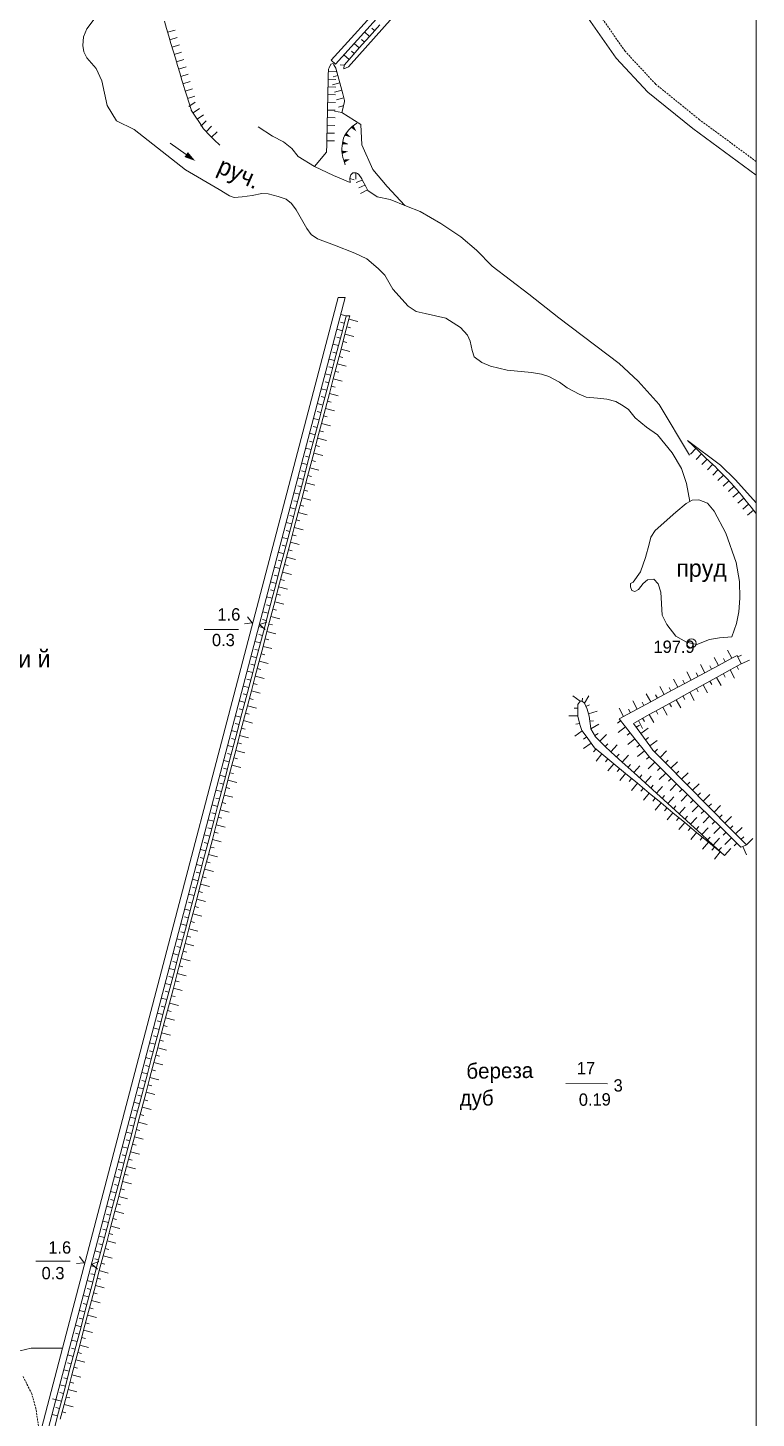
# Model space of a CAD drawing. Extents: x 1000 to 4000, y -5000 to -1000.
# Drawn here: x 3810.4 to 4000, y -2941.7 to -2579.8 of the extents above; entities that cross this region are included whole.
import ezdxf
from ezdxf.enums import TextEntityAlignment as Align

# ---------------------------------------------------------------- set-up
doc = ezdxf.new("R2010")
doc.units = 0
doc.header["$MEASUREMENT"] = 0
doc.linetypes.add('DASHED', pattern=[0.75, 0.5, -0.25])
for name, color, linetype in [('1', 7, 'CONTINUOUS'), ('11', 7, 'CONTINUOUS'), ('14', 7, 'CONTINUOUS'), ('24', 7, 'CONTINUOUS'), ('30', 7, 'CONTINUOUS'), ('34', 7, 'CONTINUOUS'), ('36', 7, 'CONTINUOUS'), ('37', 7, 'CONTINUOUS'), ('40', 7, 'CONTINUOUS'), ('42', 7, 'CONTINUOUS'), ('CONSTRUCTION_CLASS', 7, 'CONTINUOUS')]:
    doc.layers.add(name, color=color, linetype=linetype)
doc.styles.get("Standard").update_dxf_attribs({"font": 'txt', "height": 0.2})

msp = doc.modelspace()

# ---------------------------------------------------------------- linework, layer by layer
at = {"layer": '1', "color": 253, "linetype": 'Continuous', "lineweight": 0}
msp.add_line((4000, -3000), (4000, -2000), dxfattribs=at)
at = {"layer": '11', "color": 253, "linetype": 'Continuous', "lineweight": 0}
msp.add_line((3847.45, -2609.82), (3851.65, -2612.77), dxfattribs=at)
msp.add_solid([(3854, -2614.42), (3852.1, -2612.13), (3851.21, -2613.41)], dxfattribs=at)
at = {"layer": '14', "color": 253, "linetype": 'Continuous', "lineweight": 0}
msp.add_lwpolyline([(3896.06, -2604.62), (3894.87, -2605.51), (3893.94, -2606.41), (3893.18, -2607.38), (3892.87, -2607.92), (3892.62, -2608.54), (3892.31, -2609.83), (3892.14, -2611.24), (3892.17, -2611.94), (3892.46, -2613.5), (3892.66, -2614.26), (3893.04, -2615.48)], dxfattribs=at)
for points in [[(3894.56, -2605.78), (3895.21, -2605.25), (3895.93, -2606.75)], [(3892.91, -2607.84), (3893.34, -2607.12), (3894.54, -2608.28)], [(3892.26, -2612.59), (3892.16, -2611.76), (3893.82, -2611.96)], [(3892.25, -2610.18), (3892.42, -2609.36), (3893.93, -2610.06)], [(3892.86, -2614.88), (3892.62, -2614.08), (3894.29, -2614)]]:
    msp.add_solid(points, dxfattribs=at)
at = {"layer": '24', "color": 253, "linetype": 'Continuous', "lineweight": 0}
for p, q in [((3963.6, -2587.68), (3950.37, -2568.77)), ((3971.8, -2596.53), (3963.6, -2587.68)), ((3983.48, -2606.01), (3971.8, -2596.53)), ((4000, -2618.18), (3983.48, -2606.01))]:
    msp.add_line(p, q, dxfattribs=at)
at = {"layer": '24', "color": 253, "linetype": 'DASHED', "lineweight": 0}
for p, q in [((3965.86, -2585.86), (3952.76, -2567.13)), ((3973.79, -2594.41), (3965.86, -2585.86)), ((3985.25, -2603.71), (3973.79, -2594.41)), ((4000, -2614.58), (3985.25, -2603.71)), ((3811.45, -2935.29), (3809.16, -2930.69)), ((3812.55, -2939.18), (3811.45, -2935.29)), ((3813.54, -2945.96), (3812.55, -2939.18))]:
    msp.add_line(p, q, dxfattribs=at)
at = {"layer": '30', "color": 253, "linetype": 'Continuous', "lineweight": 0}
for p, q in [((3890.53, -2589.21), (3942.66, -2531.56)), ((3890.53, -2589.21), (3942.66, -2531.56)), ((3927.97, -2545.62), (3889.42, -2588.25)), ((3824.89, -2582.16), (3825.76, -2580.09)), ((3825.76, -2580.09), (3827.95, -2577.22)), ((3824.76, -2584.4), (3824.89, -2582.16)), ((3825.01, -2586.03), (3824.76, -2584.4)), ((3825.82, -2587.59), (3825.01, -2586.03)), ((3828.2, -2590.34), (3825.82, -2587.59)), ((3829.69, -2593.61), (3828.2, -2590.34)), ((3889.42, -2588.25), (3890.53, -2589.21)), ((3831.06, -2600.04), (3829.69, -2593.61)), ((3833.49, -2604.03), (3831.06, -2600.04)), ((3838.11, -2606.22), (3833.49, -2604.03)), ((3851.51, -2616.75), (3838.11, -2606.22)), ((3860.25, -2621.87), (3851.51, -2616.75)), ((3862.93, -2623.55), (3860.25, -2621.87)), ((3864.18, -2623.93), (3862.93, -2623.55)), ((3868.8, -2623.43), (3866.24, -2623.8)), ((3871.3, -2622.87), (3868.8, -2623.43)), ((3872.98, -2622.99), (3871.3, -2622.87)), ((3875.6, -2623.68), (3872.98, -2622.99)), ((3866.24, -2623.8), (3864.18, -2623.93)), ((3877.66, -2624.43), (3875.6, -2623.68)), ((3879.04, -2625.55), (3877.66, -2624.43)), ((3880.28, -2627.18), (3879.04, -2625.55)), ((3883.03, -2631.99), (3880.28, -2627.18)), ((3884.16, -2633.55), (3883.03, -2631.99)), ((3885.84, -2634.73), (3884.16, -2633.55)), ((3890.27, -2636.36), (3885.84, -2634.73)), ((3895.58, -2638.48), (3890.27, -2636.36)), ((3898.68, -2639.96), (3895.58, -2638.48)), ((3901.61, -2642.4), (3898.68, -2639.96)), ((3903.36, -2644.15), (3901.61, -2642.4)), ((3905.42, -2647.77), (3903.36, -2644.15)), ((3909.41, -2652.27), (3905.42, -2647.77)), ((3893.03, -2650.02), (3801.2, -3000)), ((3819.45, -2923.46), (3891.19, -2650.02)), ((3891.19, -2650.02), (3893.03, -2650.02)), ((3911.54, -2653.64), (3909.41, -2652.27)), ((3913.85, -2654.14), (3911.54, -2653.64)), ((3919.26, -2655.38), (3913.85, -2654.14)), ((3923.01, -2657.75), (3919.26, -2655.38)), ((3924.88, -2659.81), (3923.01, -2657.75)), ((3925.57, -2661.31), (3924.88, -2659.81)), ((3926.07, -2663.81), (3925.57, -2661.31)), ((3926.63, -2665.43), (3926.07, -2663.81)), ((3928.56, -2666.93), (3926.63, -2665.43)), ((3930.81, -2667.81), (3928.56, -2666.93)), ((3935.16, -2668.92), (3930.81, -2667.81)), ((3941.53, -2669.48), (3935.16, -2668.92)), ((3944.09, -2669.91), (3941.53, -2669.48)), ((3946.02, -2670.54), (3944.09, -2669.91)), ((3948.77, -2671.98), (3946.02, -2670.54)), ((3950.77, -2673.47), (3948.77, -2671.98)), ((3953.89, -2675.16), (3950.77, -2673.47)), ((3955.74, -2675.9), (3953.89, -2675.16)), ((3958.74, -2676.21), (3955.74, -2675.9)), ((3961.11, -2676.46), (3958.74, -2676.21)), ((3963.48, -2677.08), (3961.11, -2676.46)), ((3965.36, -2678.14), (3963.48, -2677.08)), ((3966.73, -2679.14), (3965.36, -2678.14)), ((3968.48, -2681.33), (3966.73, -2679.14)), ((3971.47, -2683.7), (3968.48, -2681.33)), ((3974.28, -2685.76), (3971.47, -2683.7)), ((3978.15, -2690.45), (3974.28, -2685.76)), ((3980.52, -2694.53), (3978.15, -2690.45)), ((3981.89, -2698.4), (3980.52, -2694.53)), ((3982.71, -2703.08), (3981.89, -2698.4)), ((3981.77, -2703.57), (3982.71, -2703.08)), ((3982.71, -2703.08), (3983.38, -2702.72)), ((3983.38, -2702.72), (3985.08, -2702.64)), ((3985.08, -2702.64), (3987.29, -2703.49)), ((3973.69, -2710.64), (3979.13, -2705.87)), ((3979.13, -2705.87), (3981.77, -2703.57)), ((3987.29, -2703.49), (3989.07, -2705.62)), ((3989.07, -2705.62), (3992.13, -2711.32)), ((3972.16, -2714.21), (3972.59, -2712.34)), ((3972.59, -2712.34), (3973.69, -2710.64)), ((3992.13, -2711.32), (3994.77, -2718.97)), ((3969.87, -2721.35), (3971.23, -2717.61)), ((3971.23, -2717.61), (3972.16, -2714.21)), ((3994.77, -2718.97), (3995.62, -2723.91)), ((3967.32, -2724.41), (3968, -2724.07)), ((3967.32, -2725.27), (3967.32, -2724.41)), ((3968, -2724.07), (3969.87, -2721.35)), ((3970.55, -2724.41), (3969.36, -2725.95)), ((3971.74, -2723.48), (3970.55, -2724.41)), ((3973.35, -2723.31), (3971.74, -2723.48)), ((3974.5, -2724.5), (3973.35, -2723.31)), ((3975.18, -2726.71), (3974.5, -2724.5)), ((3995.62, -2723.91), (3995.78, -2728.22)), ((3967.66, -2726.2), (3967.32, -2725.27)), ((3968.43, -2726.46), (3967.66, -2726.2)), ((3969.36, -2725.95), (3968.43, -2726.46)), ((3975.52, -2732.67), (3975.18, -2726.71)), ((3995.78, -2728.22), (3995.45, -2731.8)), ((3995.45, -2731.8), (3994.85, -2734.86)), ((3976.71, -2735.05), (3975.52, -2732.67)), ((3979.09, -2738.11), (3976.71, -2735.05)), ((3994.85, -2734.86), (3993.66, -2738.26)), ((3981.83, -2739.71), (3979.09, -2738.11)), ((3987.88, -2739.03), (3984.51, -2740.3)), ((3990.43, -2738.52), (3987.88, -2739.03)), ((3993.66, -2738.26), (3990.43, -2738.52)), ((3984.51, -2740.3), (3981.83, -2739.71)), ((3813.54, -2945.96), (3819.45, -2923.46))]:
    msp.add_line(p, q, dxfattribs=at)
msp.add_circle((3983.16, -2740.01), 1.2, dxfattribs=at)
at = {"layer": '34', "color": 253, "linetype": 'Continuous', "lineweight": 0}
for p, q in [((3856.34, -2736.4), (3865.28, -2736.4)), ((3812.54, -2900.83), (3821.48, -2900.83))]:
    msp.add_line(p, q, dxfattribs=at)
at = {"layer": '36', "color": 253, "linetype": 'Continuous', "lineweight": 0}
for p, q in [((3846.55, -2580.01), (3845.98, -2578.09)), ((3847.12, -2581.92), (3846.55, -2580.01)), ((3848.75, -2580.39), (3846.83, -2580.96)), ((3847.69, -2583.84), (3847.12, -2581.92)), ((3849.32, -2582.31), (3847.4, -2582.88)), ((3848.26, -2585.76), (3847.69, -2583.84)), ((3849.89, -2584.22), (3847.97, -2584.8)), ((3848.83, -2587.67), (3848.26, -2585.76)), ((3850.46, -2586.14), (3848.55, -2586.71)), ((3849.4, -2589.59), (3848.83, -2587.67)), ((3851.03, -2588.06), (3849.12, -2588.63)), ((3849.97, -2591.51), (3849.4, -2589.59)), ((3851.61, -2589.97), (3849.69, -2590.55)), ((3888.64, -2592.18), (3888.68, -2590.55)), ((3888.68, -2590.55), (3888.85, -2590.22)), ((3888.85, -2590.22), (3889.32, -2589.27)), ((3889.32, -2589.27), (3889.91, -2589.1)), ((3889.91, -2589.1), (3890.07, -2589.39)), ((3890.07, -2589.39), (3890.59, -2590.3)), ((3890.59, -2590.3), (3890.84, -2591.22)), ((3850.55, -2593.42), (3849.97, -2591.51)), ((3852.18, -2591.89), (3850.26, -2592.46)), ((3851.12, -2595.34), (3850.55, -2593.42)), ((3852.71, -2593.78), (3850.81, -2594.39)), ((3888.55, -2596.18), (3888.59, -2594.18)), ((3888.59, -2594.18), (3888.64, -2592.18)), ((3890.62, -2593.22), (3888.62, -2593.18)), ((3888.62, -2593.18), (3888.62, -2593.18)), ((3890.66, -2591.22), (3888.66, -2591.18)), ((3888.66, -2591.18), (3888.66, -2591.18)), ((3889.7, -2594.64), (3891.63, -2594.11)), ((3889.88, -2592.56), (3891.12, -2592.24)), ((3890.84, -2591.22), (3891.37, -2593.15)), ((3891.37, -2593.15), (3891.89, -2595.08)), ((3851.21, -2595.65), (3851.12, -2595.34)), ((3851.72, -2597.25), (3851.21, -2595.65)), ((3853.32, -2595.69), (3851.41, -2596.29)), ((3852.32, -2599.15), (3851.72, -2597.25)), ((3853.93, -2597.59), (3852.02, -2598.2)), ((3888.46, -2600.18), (3888.5, -2598.18)), ((3888.5, -2598.18), (3888.55, -2596.18)), ((3890.53, -2597.22), (3888.53, -2597.18)), ((3888.53, -2597.18), (3888.53, -2597.18)), ((3890.57, -2595.22), (3888.57, -2595.18)), ((3890.23, -2596.57), (3892.16, -2596.04)), ((3890.75, -2598.5), (3892.68, -2597.97)), ((3891.89, -2595.08), (3892.42, -2597.01)), ((3892.42, -2597.01), (3892.89, -2598.72)), ((3853.99, -2599.14), (3852.32, -2600.25)), ((3852.93, -2601.06), (3852.32, -2599.15)), ((3852.99, -2601.26), (3852.93, -2601.06)), ((3853.98, -2602.75), (3852.99, -2601.26)), ((3855.09, -2600.81), (3853.43, -2601.92)), ((3888.41, -2602.18), (3888.46, -2600.18)), ((3890.43, -2601.22), (3888.43, -2601.18)), ((3890.48, -2599.22), (3888.48, -2599.18)), ((3888.48, -2599.18), (3888.48, -2599.18)), ((3890.29, -2601.49), (3892.12, -2601.86)), ((3891.28, -2600.43), (3892.65, -2600.05)), ((3892.41, -2600.89), (3892.12, -2601.86)), ((3892.25, -2601.88), (3892.25, -2601.88)), ((3892.55, -2600.42), (3892.41, -2600.89)), ((3892.84, -2598.94), (3892.55, -2600.42)), ((3892.89, -2598.72), (3892.84, -2598.94)), ((3855.09, -2604.41), (3853.98, -2602.75)), ((3856.2, -2602.47), (3854.54, -2603.58)), ((3856.2, -2606.08), (3855.09, -2604.41)), ((3856.86, -2604), (3855.44, -2605.41)), ((3858.27, -2605.42), (3856.85, -2606.83)), ((3888.32, -2606.17), (3888.36, -2604.17)), ((3890.34, -2605.22), (3888.34, -2605.17)), ((3888.34, -2605.17), (3888.34, -2605.17)), ((3888.36, -2604.17), (3888.41, -2602.18)), ((3890.39, -2603.22), (3888.39, -2603.17)), ((3888.39, -2603.17), (3888.39, -2603.17)), ((3856.39, -2606.37), (3856.2, -2606.08)), ((3857.56, -2607.54), (3856.39, -2606.37)), ((3858.97, -2608.95), (3857.56, -2607.54)), ((3859.68, -2606.83), (3858.27, -2608.24)), ((3860.39, -2610.37), (3858.97, -2608.95)), ((3870.35, -2605.58), (3874.12, -2608.01)), ((3874.12, -2608.01), (3877.01, -2609.46)), ((3888.22, -2610.17), (3888.27, -2608.17)), ((3888.27, -2608.17), (3888.32, -2606.17)), ((3890.29, -2607.22), (3888.29, -2607.17)), ((3877.01, -2609.46), (3879.13, -2611.24)), ((3879.13, -2611.24), (3880.83, -2613.29)), ((3888.18, -2612.17), (3888.22, -2610.17)), ((3890.25, -2609.22), (3888.25, -2609.17)), ((3888.25, -2609.17), (3888.25, -2609.17)), ((3880.83, -2613.29), (3885.08, -2615.92)), ((3885.08, -2615.92), (3890.01, -2618.22)), ((3890.01, -2618.22), (3894.34, -2620.01)), ((3894.23, -2618.99), (3894.43, -2618.19)), ((3895.36, -2619.34), (3894.23, -2618.99)), ((3894.34, -2620.01), (3894.23, -2618.99)), ((3894.43, -2618.19), (3894.54, -2618.08)), ((3894.54, -2618.08), (3895.06, -2617.56)), ((3895.06, -2617.56), (3895.91, -2617.51)), ((3895.84, -2619.14), (3895.8, -2617.52)), ((3897.44, -2619.42), (3895.87, -2620.09)), ((3895.91, -2617.51), (3896.25, -2617.75)), ((3896.25, -2617.75), (3896.57, -2617.97)), ((3896.57, -2617.97), (3897.35, -2619.1)), ((3897.35, -2619.1), (3897.45, -2619.32)), ((3897.45, -2619.32), (3898.37, -2621.09)), ((3896.58, -2621.47), (3898.19, -2620.73)), ((3897.06, -2622.9), (3898.83, -2621.98)), ((3898.37, -2621.09), (3898.91, -2622.12)), ((3898.91, -2622.12), (3901.37, -2623.82)), ((3901.37, -2623.82), (3904.77, -2624.5)), ((3904.77, -2624.5), (3909.02, -2626.2)), ((3909.02, -2626.2), (3912.59, -2627.56)), ((3912.59, -2627.56), (3917.92, -2630.68)), ((3917.92, -2630.68), (3923.1, -2634.17)), ((3923.1, -2634.17), (3927.18, -2637.66)), ((3927.18, -2637.66), (3931.26, -2641.82)), ((3931.26, -2641.82), (3940.83, -2649.11)), ((3940.83, -2649.11), (3948.65, -2655.24)), ((3948.65, -2655.24), (3964.35, -2667.2)), ((3964.35, -2667.2), (3969.27, -2671.79)), ((3969.27, -2671.79), (3974.71, -2677.83)), ((3974.71, -2677.83), (3982.63, -2691)), ((3982.13, -2687.22), (3983.58, -2688.6)), ((3990.71, -2693.6), (3982.13, -2687.22)), ((3983.58, -2688.6), (3985.03, -2689.97)), ((3982.93, -2690.74), (3984.3, -2689.28)), ((3984.38, -2692.11), (3985.76, -2690.66)), ((3985.03, -2689.97), (3986.49, -2691.34)), ((3985.84, -2693.49), (3987.21, -2692.03)), ((3986.49, -2691.34), (3987.94, -2692.72)), ((3987.29, -2694.86), (3988.66, -2693.41)), ((3987.94, -2692.72), (3989.39, -2694.09)), ((3988.74, -2696.24), (3990.12, -2694.78)), ((3989.39, -2694.09), (3989.86, -2694.54)), ((3989.86, -2694.54), (3990.8, -2695.51)), ((3994.62, -2697.43), (3990.71, -2693.6)), ((3990.8, -2695.51), (3992.18, -2696.96)), ((3990.05, -2697.62), (3991.49, -2696.24)), ((3991.43, -2699.07), (3992.88, -2697.68)), ((3992.18, -2696.96), (3993.57, -2698.4)), ((3992.82, -2700.51), (3994.26, -2699.12)), ((3993.57, -2698.4), (3994.02, -2698.88)), ((3994.02, -2698.88), (3994.87, -2699.91)), ((4000, -2703.45), (3994.62, -2697.43)), ((3993.96, -2701.95), (3995.51, -2700.69)), ((3994.87, -2699.91), (3996.14, -2701.46)), ((3995.22, -2703.5), (3996.77, -2702.24)), ((3996.14, -2701.46), (3997.4, -2703.01)), ((3997.4, -2703.01), (3998.67, -2704.56)), ((3996.49, -2705.05), (3998.04, -2703.79)), ((3997.75, -2706.6), (3999.3, -2705.34)), ((3998.67, -2704.56), (3999.93, -2706.11)), ((3999.93, -2706.11), (4000, -2706.19))]:
    msp.add_line(p, q, dxfattribs=at)
at = {"layer": '37', "color": 253, "linetype": 'Continuous', "lineweight": 0}
for p, q in [((3893.94, -2589.97), (4000, -2469.92)), ((3902.01, -2579.01), (3899.36, -2582.01)), ((3900.68, -2580.51), (3899.93, -2579.85)), ((3899.36, -2582.01), (3896.71, -2585.01)), ((3898.04, -2583.51), (3897.29, -2582.84)), ((3899.36, -2582.01), (3898.07, -2580.87)), ((3894.06, -2588), (3892.71, -2586.8)), ((3896.71, -2585.01), (3894.06, -2588)), ((3895.39, -2586.5), (3894.64, -2585.84)), ((3896.71, -2585.01), (3895.39, -2583.84)), ((3892.76, -2589.51), (3891.77, -2589.43)), ((3892.77, -2589.47), (3892.69, -2590.5)), ((3892.69, -2590.5), (3893.94, -2589.97)), ((3894.06, -2588), (3892.77, -2589.47)), ((3893.32, -2654.76), (3891.88, -2654.38)), ((3893.32, -2654.76), (3892.31, -2658.63)), ((3892.98, -2659.53), (3893.99, -2655.66)), ((3894.23, -2654.76), (3893.32, -2654.76)), ((3893.99, -2655.66), (3894.23, -2654.76)), ((3893.99, -2655.66), (3896.32, -2656.26)), ((3892.31, -2658.63), (3890.87, -2658.25)), ((3892.31, -2658.63), (3891.29, -2662.5)), ((3892.81, -2656.69), (3891.85, -2656.44)), ((3891.96, -2663.39), (3892.98, -2659.53)), ((3892.98, -2659.53), (3895.3, -2660.13)), ((3893.49, -2657.59), (3894.45, -2657.84)), ((3891.29, -2662.5), (3889.85, -2662.12)), ((3891.29, -2662.5), (3890.28, -2666.36)), ((3891.8, -2660.56), (3890.83, -2660.31)), ((3890.95, -2667.26), (3891.96, -2663.39)), ((3891.96, -2663.39), (3894.28, -2664)), ((3892.47, -2661.46), (3893.44, -2661.71)), ((3890.28, -2666.36), (3888.84, -2665.99)), ((3890.28, -2666.36), (3889.26, -2670.23)), ((3890.78, -2664.43), (3889.82, -2664.18)), ((3891.46, -2665.33), (3892.42, -2665.58)), ((3889.26, -2670.23), (3887.82, -2669.86)), ((3889.26, -2670.23), (3888.25, -2674.1)), ((3889.77, -2668.3), (3888.8, -2668.05)), ((3889.93, -2671.13), (3890.95, -2667.26)), ((3890.44, -2669.2), (3891.41, -2669.45)), ((3890.95, -2667.26), (3893.27, -2667.87)), ((3888.25, -2674.1), (3886.81, -2673.72)), ((3888.25, -2674.1), (3887.23, -2677.97)), ((3888.75, -2672.17), (3887.79, -2671.91)), ((3888.92, -2675), (3889.93, -2671.13)), ((3889.43, -2673.07), (3890.39, -2673.32)), ((3889.93, -2671.13), (3892.26, -2671.74)), ((3887.23, -2677.97), (3885.79, -2677.59)), ((3887.74, -2676.04), (3886.77, -2675.78)), ((3887.9, -2678.87), (3888.92, -2675)), ((3888.41, -2676.94), (3889.38, -2677.19)), ((3888.92, -2675), (3891.24, -2675.61)), ((3886.22, -2681.84), (3884.78, -2681.46)), ((3886.72, -2679.91), (3885.76, -2679.65)), ((3887.23, -2677.97), (3886.22, -2681.84)), ((3886.89, -2682.74), (3887.9, -2678.87)), ((3887.39, -2680.8), (3888.36, -2681.06)), ((3887.9, -2678.87), (3890.22, -2679.48)), ((3885.71, -2683.78), (3884.74, -2683.52)), ((3886.22, -2681.84), (3885.2, -2685.71)), ((3885.87, -2686.61), (3886.89, -2682.74)), ((3886.38, -2684.67), (3887.35, -2684.93)), ((3886.89, -2682.74), (3889.21, -2683.35)), ((3884.69, -2687.64), (3883.73, -2687.39)), ((3885.2, -2685.71), (3883.76, -2685.33)), ((3885.2, -2685.71), (3884.19, -2689.58)), ((3884.86, -2690.48), (3885.87, -2686.61)), ((3885.36, -2688.54), (3886.33, -2688.8)), ((3885.87, -2686.61), (3888.19, -2687.22)), ((3883.68, -2691.51), (3882.71, -2691.26)), ((3884.19, -2689.58), (3882.74, -2689.2)), ((3884.19, -2689.58), (3883.17, -2693.45)), ((3883.84, -2694.35), (3884.86, -2690.48)), ((3884.86, -2690.48), (3887.18, -2691.09)), ((3882.66, -2695.38), (3881.7, -2695.13)), ((3883.17, -2693.45), (3881.73, -2693.07)), ((3883.17, -2693.45), (3882.16, -2697.32)), ((3882.83, -2698.22), (3883.84, -2694.35)), ((3883.84, -2694.35), (3886.16, -2694.95)), ((3884.35, -2692.41), (3885.32, -2692.66)), ((3881.65, -2699.25), (3880.68, -2699)), ((3882.16, -2697.32), (3880.72, -2696.94)), ((3882.16, -2697.32), (3881.14, -2701.19)), ((3881.81, -2702.08), (3882.83, -2698.22)), ((3882.83, -2698.22), (3885.15, -2698.82)), ((3883.34, -2696.28), (3884.3, -2696.53)), ((3880.63, -2703.12), (3879.66, -2702.87)), ((3881.14, -2701.19), (3879.7, -2700.81)), ((3881.14, -2701.19), (3880.12, -2705.05)), ((3880.8, -2705.95), (3881.81, -2702.08)), ((3881.81, -2702.08), (3884.13, -2702.69)), ((3882.32, -2700.15), (3883.29, -2700.4)), ((3879.62, -2706.99), (3878.65, -2706.74)), ((3880.12, -2705.05), (3878.68, -2704.68)), ((3880.12, -2705.05), (3879.11, -2708.93)), ((3879.78, -2709.82), (3880.8, -2705.95)), ((3880.8, -2705.95), (3883.12, -2706.56)), ((3881.3, -2704.02), (3882.27, -2704.27)), ((3879.11, -2708.93), (3877.67, -2708.55)), ((3879.11, -2708.93), (3878.09, -2712.79)), ((3878.77, -2713.69), (3879.78, -2709.82)), ((3879.78, -2709.82), (3882.1, -2710.43)), ((3880.29, -2707.89), (3881.26, -2708.14)), ((3878.09, -2712.79), (3876.65, -2712.41)), ((3878.09, -2712.79), (3877.08, -2716.66)), ((3878.6, -2710.86), (3877.64, -2710.61)), ((3877.75, -2717.56), (3878.77, -2713.69)), ((3878.77, -2713.69), (3881.09, -2714.3)), ((3879.27, -2711.76), (3880.24, -2712.01)), ((3877.08, -2716.66), (3875.64, -2716.28)), ((3877.08, -2716.66), (3876.06, -2720.53)), ((3877.59, -2714.73), (3876.62, -2714.47)), ((3876.74, -2721.43), (3877.75, -2717.56)), ((3877.75, -2717.56), (3880.07, -2718.17)), ((3878.26, -2715.63), (3879.23, -2715.88)), ((3876.06, -2720.53), (3874.62, -2720.15)), ((3876.06, -2720.53), (3875.05, -2724.4)), ((3876.57, -2718.6), (3875.61, -2718.34)), ((3877.24, -2719.49), (3878.21, -2719.75)), ((3875.05, -2724.4), (3873.61, -2724.02)), ((3875.05, -2724.4), (3874.03, -2728.27)), ((3875.56, -2722.47), (3874.59, -2722.21)), ((3875.72, -2725.3), (3876.74, -2721.43)), ((3876.23, -2723.36), (3877.2, -2723.62)), ((3876.74, -2721.43), (3879.06, -2722.04)), ((3874.03, -2728.27), (3872.59, -2727.89)), ((3874.03, -2728.27), (3873.02, -2732.14)), ((3874.54, -2726.34), (3873.57, -2726.08)), ((3874.71, -2729.17), (3875.72, -2725.3)), ((3875.21, -2727.23), (3876.18, -2727.49)), ((3875.72, -2725.3), (3878.04, -2725.91)), ((3873.02, -2732.14), (3871.58, -2731.76)), ((3873.02, -2732.14), (3872, -2736.01)), ((3873.53, -2730.2), (3872.56, -2729.95)), ((3873.69, -2733.04), (3874.71, -2729.17)), ((3874.2, -2731.1), (3875.16, -2731.36)), ((3874.71, -2729.17), (3877.03, -2729.78)), ((3872, -2736.01), (3870.56, -2735.63)), ((3872.51, -2734.07), (3871.54, -2733.82)), ((3872.68, -2736.91), (3873.69, -2733.04)), ((3873.18, -2734.97), (3874.15, -2735.22)), ((3873.69, -2733.04), (3876.01, -2733.65)), ((3871.5, -2737.94), (3870.53, -2737.69)), ((3872, -2736.01), (3870.99, -2739.88)), ((3871.66, -2740.78), (3872.68, -2736.91)), ((3872.17, -2738.84), (3873.14, -2739.09)), ((3872.68, -2736.91), (3875, -2737.51)), ((3870.48, -2741.81), (3869.51, -2741.56)), ((3870.99, -2739.88), (3869.55, -2739.5)), ((3870.99, -2739.88), (3869.97, -2743.75)), ((3870.64, -2744.64), (3871.66, -2740.78)), ((3871.15, -2742.71), (3872.12, -2742.96)), ((3871.66, -2740.78), (3873.98, -2741.38)), ((3993.69, -2743.87), (3992.55, -2741.75)), ((3869.47, -2745.68), (3868.5, -2745.43)), ((3869.97, -2743.75), (3868.53, -2743.37)), ((3869.97, -2743.75), (3868.96, -2747.61)), ((3869.63, -2748.51), (3870.64, -2744.64)), ((3870.14, -2746.58), (3871.11, -2746.83)), ((3870.64, -2744.64), (3872.97, -2745.25)), ((3986.64, -2747.65), (3985.5, -2745.53)), ((3990.16, -2745.76), (3986.64, -2747.65)), ((3988.4, -2746.7), (3987.93, -2745.82)), ((3990.16, -2745.76), (3989.03, -2743.64)), ((3993.69, -2743.87), (3990.16, -2745.76)), ((3991.92, -2744.81), (3991.45, -2743.93)), ((3993.2, -2746.93), (3996.08, -2745.34)), ((3995.07, -2743.13), (3993.69, -2743.87)), ((3994.95, -2745.97), (3995.43, -2746.84)), ((3996.08, -2745.34), (3995.07, -2743.13)), ((3995.25, -2743.52), (3996.16, -2743.11)), ((3996.08, -2745.34), (3998.26, -2744.34)), ((3868.45, -2749.55), (3867.48, -2749.3)), ((3868.96, -2747.61), (3867.52, -2747.24)), ((3868.96, -2747.61), (3867.94, -2751.48)), ((3868.61, -2752.38), (3869.63, -2748.51)), ((3869.63, -2748.51), (3871.95, -2749.12)), ((3979.59, -2751.43), (3978.45, -2749.32)), ((3983.11, -2749.54), (3979.59, -2751.43)), ((3981.35, -2750.49), (3980.88, -2749.61)), ((3983.11, -2749.54), (3981.98, -2747.43)), ((3986.64, -2747.65), (3983.11, -2749.54)), ((3984.87, -2748.59), (3984.4, -2747.71)), ((3986.2, -2750.8), (3989.7, -2748.87)), ((3987.95, -2749.83), (3988.43, -2750.71)), ((3989.7, -2748.87), (3993.2, -2746.93)), ((3989.7, -2748.87), (3990.86, -2750.97)), ((3991.45, -2747.9), (3991.93, -2748.78)), ((3993.2, -2746.93), (3994.36, -2749.03)), ((3867.43, -2753.42), (3866.47, -2753.16)), ((3867.94, -2751.48), (3866.5, -2751.11)), ((3867.94, -2751.48), (3866.93, -2755.35)), ((3867.6, -2756.25), (3868.61, -2752.38)), ((3868.61, -2752.38), (3870.94, -2752.99)), ((3869.12, -2750.45), (3870.09, -2750.7)), ((3954.22, -2755.08), (3952.25, -2753.7)), ((3955.32, -2755.59), (3956.45, -2753.63)), ((3972.54, -2755.21), (3971.4, -2753.1)), ((3976.06, -2753.32), (3972.54, -2755.21)), ((3974.3, -2754.27), (3973.83, -2753.39)), ((3976.06, -2753.32), (3974.93, -2751.21)), ((3979.59, -2751.43), (3976.06, -2753.32)), ((3977.82, -2752.38), (3977.35, -2751.5)), ((3979.19, -2754.67), (3982.69, -2752.73)), ((3980.94, -2753.7), (3981.43, -2754.57)), ((3982.69, -2752.73), (3986.2, -2750.8)), ((3982.69, -2752.73), (3983.85, -2754.83)), ((3984.45, -2751.77), (3984.93, -2752.64)), ((3986.2, -2750.8), (3987.36, -2752.9)), ((3866.42, -2757.29), (3865.45, -2757.03)), ((3866.93, -2755.35), (3865.49, -2754.97)), ((3866.93, -2755.35), (3865.91, -2759.22)), ((3866.58, -2760.12), (3867.6, -2756.25)), ((3867.6, -2756.25), (3869.92, -2756.86)), ((3868.11, -2754.32), (3869.07, -2754.57)), ((3953.62, -2756.89), (3952.62, -2756.89)), ((3954.22, -2755.08), (3953.62, -2755.93)), ((3953.62, -2755.93), (3953.62, -2758.89)), ((3954.42, -2755.08), (3954.22, -2755.08)), ((3954.72, -2755.08), (3954.42, -2755.08)), ((3954.72, -2755.08), (3954.83, -2754.29)), ((3955.32, -2755.59), (3954.72, -2755.08)), ((3956, -2757.12), (3955.32, -2755.59)), ((3955.69, -2756.42), (3956.6, -2756.01)), ((3956.34, -2758.31), (3956, -2757.12)), ((3965.49, -2759), (3964.35, -2756.88)), ((3969.01, -2757.11), (3965.49, -2759)), ((3967.25, -2758.05), (3966.78, -2757.17)), ((3969.01, -2757.11), (3967.88, -2754.99)), ((3972.54, -2755.21), (3969.01, -2757.11)), ((3970.78, -2756.16), (3970.3, -2755.28)), ((3972.19, -2758.53), (3975.69, -2756.6)), ((3975.69, -2756.6), (3979.19, -2754.67)), ((3975.69, -2756.6), (3976.85, -2758.7)), ((3977.44, -2755.63), (3977.93, -2756.51)), ((3979.19, -2754.67), (3980.35, -2756.77)), ((3865.41, -2761.16), (3864.44, -2760.9)), ((3865.91, -2759.22), (3864.47, -2758.84)), ((3865.91, -2759.22), (3864.9, -2763.09)), ((3865.57, -2763.99), (3866.58, -2760.12)), ((3866.58, -2760.12), (3868.91, -2760.73)), ((3867.09, -2758.18), (3868.06, -2758.44)), ((3953.62, -2758.89), (3951.22, -2758.89)), ((3954.06, -2760.84), (3953.09, -2761.07)), ((3953.62, -2758.89), (3953.62, -2758.99)), ((3953.62, -2758.99), (3954.13, -2761.12)), ((3954.13, -2761.12), (3954.64, -2762.65)), ((3956.34, -2758.31), (3958.65, -2757.65)), ((3956.51, -2758.91), (3956.34, -2758.31)), ((3956.93, -2762.14), (3956.51, -2758.91)), ((3956.69, -2760.27), (3957.68, -2760.14)), ((3956.99, -2762.24), (3959.07, -2761.04)), ((3964.72, -2760.14), (3963.93, -2760.77)), ((3965.49, -2759), (3964.31, -2759.63)), ((3964.31, -2759.63), (3965.96, -2761.71)), ((3968.05, -2760.82), (3968.69, -2760.47)), ((3969.97, -2763.46), (3968.05, -2760.82)), ((3968.69, -2760.47), (3972.19, -2758.53)), ((3969.33, -2760.11), (3970.44, -2762.13)), ((3970.44, -2759.5), (3970.92, -2760.37)), ((3972.19, -2758.53), (3973.35, -2760.63)), ((3973.94, -2757.57), (3974.42, -2758.44)), ((3864.39, -2765.03), (3863.42, -2764.77)), ((3864.9, -2763.09), (3863.46, -2762.71)), ((3864.9, -2763.09), (3863.88, -2766.96)), ((3864.55, -2767.86), (3865.57, -2763.99)), ((3865.57, -2763.99), (3867.89, -2764.6)), ((3866.08, -2762.05), (3867.04, -2762.31)), ((3954.7, -2762.73), (3952.77, -2764.15)), ((3954.64, -2762.65), (3954.7, -2762.73)), ((3954.7, -2762.73), (3956.21, -2764.78)), ((3955.89, -2764.34), (3955.08, -2764.93)), ((3956.21, -2764.78), (3957.06, -2765.96)), ((3956.99, -2762.24), (3956.93, -2762.14)), ((3958.21, -2764.35), (3956.99, -2762.24)), ((3957.99, -2763.97), (3958.86, -2763.47)), ((3959.31, -2765.46), (3958.21, -2764.35)), ((3959.31, -2765.46), (3961.01, -2763.76)), ((3965.96, -2761.71), (3964.08, -2763.2)), ((3965.96, -2761.71), (3968.45, -2764.84)), ((3967.21, -2763.28), (3966.42, -2763.9)), ((3968.79, -2761.84), (3969.6, -2761.25)), ((3969.97, -2763.46), (3971.91, -2762.04)), ((3972.33, -2766.69), (3969.97, -2763.46)), ((3971.15, -2765.07), (3971.96, -2764.48)), ((3863.88, -2766.96), (3862.44, -2766.58)), ((3863.88, -2766.96), (3862.87, -2770.83)), ((3863.54, -2771.73), (3864.55, -2767.86)), ((3864.55, -2767.86), (3866.88, -2768.47)), ((3865.06, -2765.92), (3866.03, -2766.18)), ((3957.06, -2765.96), (3955.1, -2767.35)), ((3957.06, -2765.96), (3957.91, -2767.16)), ((3958.32, -2767.49), (3957.68, -2768.26)), ((3957.91, -2767.16), (3959.86, -2768.77)), ((3960.67, -2766.82), (3959.31, -2765.46)), ((3962.21, -2768.22), (3960.67, -2766.82)), ((3960.73, -2766.87), (3961.4, -2766.13)), ((3962.21, -2768.22), (3963.82, -2766.45)), ((3965.16, -2770.91), (3962.21, -2768.22)), ((3968.45, -2764.84), (3966.57, -2766.34)), ((3968.45, -2764.84), (3970.94, -2767.97)), ((3969.7, -2766.41), (3968.91, -2767.03)), ((3970.94, -2767.97), (3969.07, -2769.47)), ((3970.94, -2767.97), (3972.29, -2769.67)), ((3972.33, -2766.69), (3974.27, -2765.27)), ((3973.14, -2767.8), (3972.33, -2766.69)), ((3974.99, -2769.67), (3973.14, -2767.8)), ((3973.58, -2768.24), (3974.3, -2767.54)), ((3974.99, -2769.67), (3976.7, -2767.98)), ((3862.87, -2770.83), (3861.43, -2770.45)), ((3862.87, -2770.83), (3861.85, -2774.7)), ((3863.38, -2768.89), (3862.41, -2768.64)), ((3862.52, -2775.6), (3863.54, -2771.73)), ((3863.54, -2771.73), (3865.86, -2772.34)), ((3864.05, -2769.79), (3865.01, -2770.05)), ((3959.86, -2768.77), (3958.33, -2770.62)), ((3959.86, -2768.77), (3962.94, -2771.32)), ((3961.4, -2770.05), (3960.76, -2770.82)), ((3962.94, -2771.32), (3961.41, -2773.17)), ((3962.94, -2771.32), (3966.02, -2773.88)), ((3963.68, -2769.57), (3964.36, -2768.83)), ((3965.16, -2770.91), (3966.78, -2769.14)), ((3968.12, -2773.61), (3965.16, -2770.91)), ((3966.64, -2772.26), (3967.31, -2771.52)), ((3968.12, -2773.61), (3969.73, -2771.84)), ((3972.19, -2769.53), (3971.41, -2770.16)), ((3973.6, -2770.95), (3971.91, -2772.66)), ((3972.29, -2769.67), (3973.6, -2770.95)), ((3973.6, -2770.95), (3976.45, -2773.76)), ((3977.79, -2772.52), (3974.99, -2769.67)), ((3976.39, -2771.09), (3977.1, -2770.39)), ((3977.79, -2772.52), (3979.5, -2770.83)), ((3861.85, -2774.7), (3860.41, -2774.32)), ((3861.85, -2774.7), (3860.84, -2778.57)), ((3862.36, -2772.76), (3861.39, -2772.51)), ((3861.51, -2779.47), (3862.52, -2775.6)), ((3862.52, -2775.6), (3864.84, -2776.2)), ((3863.03, -2773.66), (3864, -2773.91)), ((3964.48, -2772.6), (3963.84, -2773.37)), ((3966.02, -2773.88), (3964.48, -2775.72)), ((3966.02, -2773.88), (3969.1, -2776.43)), ((3967.56, -2775.15), (3966.92, -2775.92)), ((3971.07, -2776.31), (3968.12, -2773.61)), ((3969.59, -2774.96), (3970.27, -2774.22)), ((3971.07, -2776.31), (3972.69, -2774.54)), ((3975.02, -2772.36), (3974.32, -2773.07)), ((3976.45, -2773.76), (3974.76, -2775.47)), ((3976.45, -2773.76), (3979.3, -2776.57)), ((3977.87, -2775.16), (3977.17, -2775.88)), ((3980.6, -2775.37), (3977.79, -2772.52)), ((3979.2, -2773.94), (3979.91, -2773.24)), ((3980.6, -2775.37), (3982.31, -2773.68)), ((3983.41, -2778.22), (3980.6, -2775.37)), ((3860.84, -2778.57), (3859.4, -2778.19)), ((3860.84, -2778.57), (3859.82, -2782.44)), ((3861.34, -2776.63), (3860.38, -2776.38)), ((3862.02, -2777.53), (3862.98, -2777.78)), ((3969.1, -2776.43), (3967.56, -2778.28)), ((3969.1, -2776.43), (3972.18, -2778.98)), ((3970.64, -2777.71), (3970, -2778.48)), ((3972.18, -2778.98), (3970.64, -2780.83)), ((3974.02, -2779.01), (3971.07, -2776.31)), ((3972.18, -2778.98), (3975.25, -2781.54)), ((3972.55, -2777.66), (3973.22, -2776.92)), ((3974.02, -2779.01), (3975.64, -2777.23)), ((3976.98, -2781.7), (3974.02, -2779.01)), ((3979.3, -2776.57), (3977.61, -2778.28)), ((3979.3, -2776.57), (3982.15, -2779.37)), ((3980.72, -2777.97), (3980.02, -2778.68)), ((3982.01, -2776.79), (3982.72, -2776.09)), ((3983.41, -2778.22), (3985.12, -2776.53)), ((3986.22, -2781.07), (3983.41, -2778.22)), ((3984.81, -2779.64), (3985.52, -2778.94)), ((3859.82, -2782.44), (3858.38, -2782.06)), ((3859.82, -2782.44), (3858.81, -2786.3)), ((3860.33, -2780.5), (3859.36, -2780.25)), ((3860.49, -2783.33), (3861.51, -2779.47)), ((3861, -2781.4), (3861.97, -2781.65)), ((3861.51, -2779.47), (3863.83, -2780.07)), ((3973.71, -2780.26), (3973.08, -2781.03)), ((3975.25, -2781.54), (3973.72, -2783.38)), ((3975.25, -2781.54), (3978.33, -2784.09)), ((3975.5, -2780.35), (3976.18, -2779.61)), ((3976.79, -2782.81), (3976.16, -2783.58)), ((3976.98, -2781.7), (3978.6, -2779.93)), ((3979.93, -2784.4), (3976.98, -2781.7)), ((3978.45, -2783.05), (3979.13, -2782.31)), ((3979.93, -2784.4), (3981.55, -2782.63)), ((3982.15, -2779.37), (3980.46, -2781.08)), ((3982.15, -2779.37), (3985, -2782.18)), ((3983.57, -2780.78), (3982.87, -2781.49)), ((3985, -2782.18), (3983.31, -2783.89)), ((3985, -2782.18), (3987.85, -2784.99)), ((3986.22, -2781.07), (3987.93, -2779.38)), ((3989.02, -2783.91), (3986.22, -2781.07)), ((3987.62, -2782.49), (3988.33, -2781.79)), ((3989.02, -2783.91), (3990.73, -2782.23)), ((3858.81, -2786.3), (3857.37, -2785.93)), ((3858.81, -2786.3), (3857.79, -2790.17)), ((3859.31, -2784.37), (3858.35, -2784.12)), ((3859.48, -2787.2), (3860.49, -2783.33)), ((3859.99, -2785.27), (3860.95, -2785.52)), ((3860.49, -2783.33), (3862.82, -2783.94)), ((3978.33, -2784.09), (3976.8, -2785.94)), ((3978.33, -2784.09), (3981.41, -2786.64)), ((3979.87, -2785.37), (3979.23, -2786.14)), ((3982.89, -2787.1), (3979.93, -2784.4)), ((3981.41, -2785.75), (3982.08, -2785.01)), ((3982.89, -2787.1), (3984.51, -2785.32)), ((3986.42, -2783.58), (3985.72, -2784.3)), ((3987.85, -2784.99), (3986.16, -2786.7)), ((3987.85, -2784.99), (3990.7, -2787.79)), ((3989.27, -2786.39), (3988.57, -2787.1)), ((3991.83, -2786.76), (3989.02, -2783.91)), ((3990.43, -2785.34), (3991.14, -2784.64)), ((3991.83, -2786.76), (3993.54, -2785.08)), ((3857.79, -2790.17), (3856.35, -2789.8)), ((3858.3, -2788.24), (3857.33, -2787.99)), ((3858.46, -2791.07), (3859.48, -2787.2)), ((3858.97, -2789.14), (3859.94, -2789.39)), ((3859.48, -2787.2), (3861.8, -2787.81)), ((3981.41, -2786.64), (3979.88, -2788.49)), ((3981.41, -2786.64), (3984.49, -2789.2)), ((3982.95, -2787.92), (3982.31, -2788.69)), ((3985.84, -2789.79), (3982.89, -2787.1)), ((3984.49, -2789.2), (3982.96, -2791.04)), ((3984.36, -2788.44), (3985.04, -2787.7)), ((3984.49, -2789.2), (3987.57, -2791.75)), ((3985.84, -2789.79), (3987.46, -2788.02)), ((3988.8, -2792.49), (3985.84, -2789.79)), ((3990.7, -2787.79), (3989.01, -2789.5)), ((3990.7, -2787.79), (3993.55, -2790.6)), ((3992.12, -2789.2), (3991.42, -2789.91)), ((3994.64, -2789.61), (3991.83, -2786.76)), ((3993.23, -2788.19), (3993.95, -2787.49)), ((3994.64, -2789.61), (3996.35, -2787.93)), ((3997.44, -2792.46), (3994.64, -2789.61)), ((3856.78, -2794.04), (3855.34, -2793.66)), ((3857.28, -2792.11), (3856.32, -2791.86)), ((3857.79, -2790.17), (3856.78, -2794.04)), ((3857.45, -2794.94), (3858.46, -2791.07)), ((3857.95, -2793.01), (3858.92, -2793.26)), ((3858.46, -2791.07), (3860.78, -2791.68)), ((3986.03, -2790.47), (3985.39, -2791.24)), ((3987.57, -2791.75), (3986.04, -2793.6)), ((3987.32, -2791.14), (3987.99, -2790.4)), ((3987.57, -2791.75), (3990.65, -2794.3)), ((3989.11, -2793.03), (3988.47, -2793.8)), ((3988.8, -2792.49), (3990.41, -2790.72)), ((3991.75, -2795.19), (3988.8, -2792.49)), ((3990.27, -2793.84), (3990.95, -2793.1)), ((3991.75, -2795.19), (3993.37, -2793.41)), ((3993.55, -2790.6), (3991.86, -2792.31)), ((3993.55, -2790.6), (3996.04, -2793.06)), ((3994.97, -2792), (3994.27, -2792.72)), ((3996.04, -2791.04), (3996.75, -2790.34)), ((3996.04, -2793.06), (3996.5, -2792.86)), ((3996.5, -2792.86), (3997.44, -2792.46)), ((3996.5, -2792.86), (3997.44, -2795.07)), ((3997.44, -2792.46), (3999.15, -2790.78)), ((3856.27, -2795.98), (3855.3, -2795.72)), ((3856.78, -2794.04), (3855.76, -2797.91)), ((3856.43, -2798.81), (3857.45, -2794.94)), ((3856.94, -2796.88), (3857.91, -2797.13)), ((3857.45, -2794.94), (3859.77, -2795.55)), ((3990.65, -2794.3), (3989.12, -2796.15)), ((3990.65, -2794.3), (3991.56, -2795.06)), ((3855.25, -2799.85), (3854.29, -2799.59)), ((3855.76, -2797.91), (3854.32, -2797.53)), ((3855.76, -2797.91), (3854.75, -2801.78)), ((3855.42, -2802.68), (3856.43, -2798.81)), ((3855.93, -2800.74), (3856.89, -2801)), ((3856.43, -2798.81), (3858.75, -2799.42)), ((3854.24, -2803.72), (3853.27, -2803.46)), ((3854.75, -2801.78), (3853.31, -2801.4)), ((3854.75, -2801.78), (3853.73, -2805.65)), ((3854.4, -2806.55), (3855.42, -2802.68)), ((3855.42, -2802.68), (3857.74, -2803.29)), ((3853.22, -2807.59), (3852.26, -2807.33)), ((3853.73, -2805.65), (3852.29, -2805.27)), ((3853.73, -2805.65), (3852.72, -2809.52)), ((3853.39, -2810.42), (3854.4, -2806.55)), ((3854.4, -2806.55), (3856.72, -2807.16)), ((3854.91, -2804.61), (3855.88, -2804.87)), ((3852.21, -2811.45), (3851.24, -2811.2)), ((3852.72, -2809.52), (3851.28, -2809.14)), ((3852.72, -2809.52), (3851.7, -2813.39)), ((3852.37, -2814.29), (3853.39, -2810.42)), ((3853.39, -2810.42), (3855.71, -2811.03)), ((3853.89, -2808.48), (3854.86, -2808.74)), ((3851.19, -2815.32), (3850.23, -2815.07)), ((3851.7, -2813.39), (3850.26, -2813.01)), ((3851.7, -2813.39), (3850.68, -2817.26)), ((3851.36, -2818.16), (3852.37, -2814.29)), ((3852.37, -2814.29), (3854.69, -2814.89)), ((3852.88, -2812.35), (3853.85, -2812.61)), ((3850.18, -2819.19), (3849.21, -2818.94)), ((3850.68, -2817.26), (3849.24, -2816.88)), ((3850.68, -2817.26), (3849.67, -2821.13)), ((3850.34, -2822.02), (3851.36, -2818.16)), ((3851.36, -2818.16), (3853.68, -2818.76)), ((3851.86, -2816.22), (3852.83, -2816.47)), ((3849.67, -2821.13), (3848.23, -2820.75)), ((3849.67, -2821.13), (3848.66, -2825)), ((3849.33, -2825.89), (3850.34, -2822.02)), ((3850.34, -2822.02), (3852.66, -2822.63)), ((3850.85, -2820.09), (3851.82, -2820.34)), ((3848.66, -2825), (3847.22, -2824.62)), ((3848.66, -2825), (3847.64, -2828.86)), ((3849.16, -2823.06), (3848.2, -2822.81)), ((3848.31, -2829.76), (3849.33, -2825.89)), ((3849.33, -2825.89), (3851.65, -2826.5)), ((3849.83, -2823.96), (3850.8, -2824.21)), ((3847.64, -2828.86), (3846.2, -2828.49)), ((3847.64, -2828.86), (3846.62, -2832.73)), ((3848.15, -2826.93), (3847.18, -2826.68)), ((3847.3, -2833.63), (3848.31, -2829.76)), ((3848.31, -2829.76), (3850.63, -2830.37)), ((3848.82, -2827.83), (3849.79, -2828.08)), ((3846.62, -2832.73), (3845.18, -2832.36)), ((3846.62, -2832.73), (3845.61, -2836.6)), ((3847.13, -2830.8), (3846.16, -2830.55)), ((3847.8, -2831.7), (3848.77, -2831.95)), ((3845.61, -2836.6), (3844.17, -2836.22)), ((3845.61, -2836.6), (3844.59, -2840.47)), ((3846.12, -2834.67), (3845.15, -2834.41)), ((3846.28, -2837.5), (3847.3, -2833.63)), ((3846.79, -2835.57), (3847.76, -2835.82)), ((3847.3, -2833.63), (3849.62, -2834.24)), ((3844.59, -2840.47), (3843.15, -2840.09)), ((3844.59, -2840.47), (3843.58, -2844.34)), ((3845.1, -2838.54), (3844.14, -2838.28)), ((3845.27, -2841.37), (3846.28, -2837.5)), ((3845.77, -2839.43), (3846.74, -2839.69)), ((3846.28, -2837.5), (3848.6, -2838.11)), ((3843.58, -2844.34), (3842.14, -2843.96)), ((3843.58, -2844.34), (3842.56, -2848.21)), ((3844.09, -2842.41), (3843.12, -2842.15)), ((3844.25, -2845.24), (3845.27, -2841.37)), ((3844.76, -2843.3), (3845.72, -2843.56)), ((3845.27, -2841.37), (3847.59, -2841.98)), ((3842.56, -2848.21), (3841.12, -2847.83)), ((3843.07, -2846.28), (3842.1, -2846.02)), ((3843.24, -2849.11), (3844.25, -2845.24)), ((3843.74, -2847.17), (3844.71, -2847.43)), ((3844.25, -2845.24), (3846.57, -2845.85)), ((3842.06, -2850.14), (3841.09, -2849.89)), ((3842.56, -2848.21), (3841.55, -2852.08)), ((3842.22, -2852.98), (3843.24, -2849.11)), ((3842.73, -2851.04), (3843.7, -2851.3)), ((3843.24, -2849.11), (3845.56, -2849.72)), ((3841.04, -2854.01), (3840.07, -2853.76)), ((3841.55, -2852.08), (3840.11, -2851.7)), ((3841.55, -2852.08), (3840.53, -2855.95)), ((3841.2, -2856.85), (3842.22, -2852.98)), ((3841.71, -2854.91), (3842.68, -2855.16)), ((3842.22, -2852.98), (3844.54, -2853.59)), ((3840.03, -2857.88), (3839.06, -2857.63)), ((3840.53, -2855.95), (3839.09, -2855.57)), ((3840.53, -2855.95), (3839.52, -2859.82)), ((3840.19, -2860.72), (3841.2, -2856.85)), ((3840.7, -2858.78), (3841.66, -2859.03)), ((3841.2, -2856.85), (3843.53, -2857.45)), ((3839.01, -2861.75), (3838.04, -2861.5)), ((3839.52, -2859.82), (3838.08, -2859.44)), ((3839.52, -2859.82), (3838.5, -2863.69)), ((3839.18, -2864.58), (3840.19, -2860.72)), ((3840.19, -2860.72), (3842.51, -2861.32)), ((3838, -2865.62), (3837.03, -2865.37)), ((3838.5, -2863.69), (3837.06, -2863.31)), ((3838.5, -2863.69), (3837.49, -2867.55)), ((3838.16, -2868.45), (3839.18, -2864.58)), ((3839.18, -2864.58), (3841.5, -2865.19)), ((3839.68, -2862.65), (3840.65, -2862.9)), ((3836.98, -2869.49), (3836.01, -2869.24)), ((3837.49, -2867.55), (3836.05, -2867.18)), ((3837.49, -2867.55), (3836.47, -2871.42)), ((3837.14, -2872.32), (3838.16, -2868.45)), ((3838.16, -2868.45), (3840.48, -2869.06)), ((3838.67, -2866.52), (3839.63, -2866.77)), ((3835.97, -2873.36), (3835, -2873.11)), ((3836.47, -2871.42), (3835.03, -2871.05)), ((3836.47, -2871.42), (3835.46, -2875.29)), ((3836.13, -2876.19), (3837.14, -2872.32)), ((3837.14, -2872.32), (3839.47, -2872.93)), ((3837.65, -2870.39), (3838.62, -2870.64)), ((3835.46, -2875.29), (3834.02, -2874.91)), ((3835.46, -2875.29), (3834.44, -2879.16)), ((3835.11, -2880.06), (3836.13, -2876.19)), ((3836.13, -2876.19), (3838.45, -2876.8)), ((3836.64, -2874.26), (3837.6, -2874.51)), ((3834.44, -2879.16), (3833, -2878.78)), ((3834.44, -2879.16), (3833.43, -2883.03)), ((3834.95, -2877.23), (3833.98, -2876.97)), ((3834.1, -2883.93), (3835.11, -2880.06)), ((3835.11, -2880.06), (3837.44, -2880.67)), ((3835.62, -2878.12), (3836.59, -2878.38)), ((3833.43, -2883.03), (3831.99, -2882.65)), ((3833.43, -2883.03), (3832.41, -2886.9)), ((3833.93, -2881.1), (3832.97, -2880.84)), ((3833.08, -2887.8), (3834.1, -2883.93)), ((3834.1, -2883.93), (3836.42, -2884.54)), ((3834.61, -2881.99), (3835.57, -2882.25)), ((3832.41, -2886.9), (3830.97, -2886.52)), ((3832.41, -2886.9), (3831.4, -2890.77)), ((3832.92, -2884.97), (3831.95, -2884.71)), ((3832.07, -2891.67), (3833.08, -2887.8)), ((3833.08, -2887.8), (3835.41, -2888.41)), ((3833.59, -2885.86), (3834.56, -2886.12)), ((3831.4, -2890.77), (3829.96, -2890.39)), ((3831.4, -2890.77), (3830.38, -2894.64)), ((3831.91, -2888.84), (3830.94, -2888.58)), ((3832.58, -2889.73), (3833.54, -2889.99)), ((3830.38, -2894.64), (3828.94, -2894.26)), ((3830.38, -2894.64), (3829.37, -2898.51)), ((3830.89, -2892.7), (3829.92, -2892.45)), ((3831.05, -2895.54), (3832.07, -2891.67)), ((3831.56, -2893.6), (3832.53, -2893.86)), ((3832.07, -2891.67), (3834.39, -2892.28)), ((3829.37, -2898.51), (3827.93, -2898.13)), ((3829.37, -2898.51), (3828.35, -2902.38)), ((3829.87, -2896.57), (3828.91, -2896.32)), ((3830.04, -2899.41), (3831.05, -2895.54)), ((3830.55, -2897.47), (3831.51, -2897.72)), ((3831.05, -2895.54), (3833.38, -2896.14)), ((3828.35, -2902.38), (3826.91, -2902)), ((3828.86, -2900.44), (3827.89, -2900.19)), ((3829.02, -2903.27), (3830.04, -2899.41)), ((3829.53, -2901.34), (3830.5, -2901.59)), ((3830.04, -2899.41), (3832.36, -2900.01)), ((3827.34, -2906.24), (3825.9, -2905.87)), ((3827.84, -2904.31), (3826.88, -2904.06)), ((3828.35, -2902.38), (3827.34, -2906.24)), ((3828.01, -2907.14), (3829.02, -2903.27)), ((3828.52, -2905.21), (3829.48, -2905.46)), ((3829.02, -2903.27), (3831.34, -2903.88)), ((3826.83, -2908.18), (3825.86, -2907.93)), ((3827.34, -2906.24), (3826.32, -2910.11)), ((3826.99, -2911.01), (3828.01, -2907.14)), ((3827.5, -2909.08), (3828.47, -2909.33)), ((3828.01, -2907.14), (3830.33, -2907.75)), ((3825.81, -2912.05), (3824.85, -2911.8)), ((3826.32, -2910.11), (3824.88, -2909.74)), ((3826.32, -2910.11), (3825.31, -2913.98)), ((3825.98, -2914.88), (3826.99, -2911.01)), ((3826.49, -2912.95), (3827.45, -2913.2)), ((3826.99, -2911.01), (3829.31, -2911.62)), ((3824.8, -2915.92), (3823.83, -2915.66)), ((3825.31, -2913.98), (3823.87, -2913.61)), ((3825.31, -2913.98), (3824.29, -2917.85)), ((3824.96, -2918.75), (3825.98, -2914.88)), ((3825.98, -2914.88), (3828.3, -2915.49)), ((3823.78, -2919.79), (3822.82, -2919.53)), ((3824.29, -2917.85), (3822.85, -2917.47)), ((3824.29, -2917.85), (3823.28, -2921.72)), ((3823.95, -2922.62), (3824.96, -2918.75)), ((3824.96, -2918.75), (3827.28, -2919.36)), ((3825.47, -2916.82), (3826.44, -2917.07)), ((3822.77, -2923.66), (3821.8, -2923.4)), ((3823.28, -2921.72), (3821.84, -2921.34)), ((3823.28, -2921.72), (3822.26, -2925.59)), ((3822.93, -2926.49), (3823.95, -2922.62)), ((3823.95, -2922.62), (3826.27, -2923.23)), ((3824.45, -2920.68), (3825.42, -2920.94)), ((3821.75, -2927.53), (3820.79, -2927.27)), ((3822.26, -2925.59), (3820.82, -2925.21)), ((3822.26, -2925.59), (3821.24, -2929.46)), ((3821.92, -2930.36), (3822.93, -2926.49)), ((3822.93, -2926.49), (3825.25, -2927.1)), ((3823.44, -2924.55), (3824.41, -2924.81)), ((3820.74, -2931.39), (3819.77, -2931.14)), ((3821.24, -2929.46), (3819.8, -2929.08)), ((3821.24, -2929.46), (3820.23, -2933.33)), ((3820.9, -2934.23), (3821.92, -2930.36)), ((3821.92, -2930.36), (3824.24, -2930.97)), ((3822.43, -2928.42), (3823.39, -2928.68)), ((3820.23, -2933.33), (3818.79, -2932.95)), ((3820.23, -2933.33), (3819.22, -2937.2)), ((3819.89, -2938.09), (3820.9, -2934.23)), ((3820.9, -2934.23), (3823.22, -2934.84)), ((3821.41, -2932.29), (3822.38, -2932.55)), ((3819.22, -2937.2), (3816.89, -2936.59)), ((3819.22, -2937.2), (3818.2, -2941.07)), ((3819.72, -2935.26), (3818.76, -2935.01)), ((3818.87, -2941.96), (3819.89, -2938.09)), ((3819.89, -2938.09), (3822.21, -2938.7)), ((3820.39, -2936.16), (3821.36, -2936.41)), ((3818.2, -2941.07), (3816.76, -2940.69)), ((3818.2, -2941.07), (3817.18, -2944.94)), ((3818.71, -2939.13), (3817.74, -2938.88)), ((3819.38, -2940.03), (3820.35, -2940.28))]:
    msp.add_line(p, q, dxfattribs=at)
at = {"layer": '40', "color": 253, "linetype": 'Continuous', "lineweight": 0}
for p, q in [((3892.12, -2601.86), (3897.12, -2604.98)), ((3897.12, -2604.98), (3897.34, -2610.28)), ((3888.18, -2612.17), (3885.08, -2615.92)), ((3897.34, -2610.28), (3900.21, -2616.69)), ((3900.21, -2616.69), (3903.96, -2621.11)), ((3903.96, -2621.11), (3908.56, -2626.02)), ((3811.33, -2923.46), (3805.39, -2924.85)), ((3814.44, -2923.46), (3811.33, -2923.46)), ((3819.45, -2923.46), (3814.44, -2923.46))]:
    msp.add_line(p, q, dxfattribs=at)
at = {"layer": '42', "color": 253, "linetype": 'Continuous', "lineweight": 0}
msp.add_line((3961.31, -2854.62), (3950.46, -2854.57), dxfattribs=at)
at = {"layer": 'CONSTRUCTION_CLASS', "color": 253, "linetype": 'Continuous', "lineweight": 0}
for p, q in [((3866.85, -2734.92), (3868.84, -2734.68)), ((3868.84, -2734.68), (3867.64, -2733.08)), ((3872.6, -2734.45), (3870.71, -2735.1)), ((3870.71, -2735.1), (3872.22, -2736.41)), ((3823.13, -2901.43), (3825.11, -2901.19)), ((3825.11, -2901.19), (3823.91, -2899.59)), ((3828.95, -2900.9), (3827.06, -2901.56)), ((3827.06, -2901.56), (3828.58, -2902.87))]:
    msp.add_line(p, q, dxfattribs=at)

# ---------------------------------------------------------------- texts
at = {"layer": '30', "color": 253, "linetype": 'Continuous', "lineweight": 0}
msp.add_text('197.9', height=3.2, dxfattribs=at).set_placement((3978.63, -2740.88), align=Align.MIDDLE)
at = {"layer": '34', "color": 253, "linetype": 'Continuous', "lineweight": 0}
msp.add_text('руч.', height=4.5, rotation=336.0362, dxfattribs=at).set_placement((3865.17, -2618.2), align=Align.MIDDLE)
for s, height, p in [('пруд', 4.5, (3985.78, -2721.1)), ('1.6', 3.2, (3862.77, -2732.45)), ('0.3', 3.2, (3861.34, -2739.12)), ('1.6', 3.2, (3818.74, -2897.23)), ('0.3', 3.2, (3817, -2903.91))]:
    msp.add_text(s, height=height, dxfattribs=at).set_placement(p, align=Align.MIDDLE)
at = {"layer": '42', "color": 253, "linetype": 'Continuous', "lineweight": 0}
for s, height, rotation, p in [('Б и т ц е в с к и й', 4.5, 0.6764, (3792.61, -2744.71)), ('береза', 4, 0.6764, (3933.27, -2851.69)), ('3', 3.2, 2.1245, (3964.07, -2855.05)), ('дуб', 4, 0.187, (3927.25, -2858.77)), ('0.19', 3.2, 0.6663, (3958, -2858.72))]:
    msp.add_text(s, height=height, rotation=rotation, dxfattribs=at).set_placement(p, align=Align.MIDDLE)
msp.add_text('17', height=3.2, dxfattribs=at).set_placement((3955.72, -2850.53), align=Align.MIDDLE)

doc.saveas('drawing.dxf')
